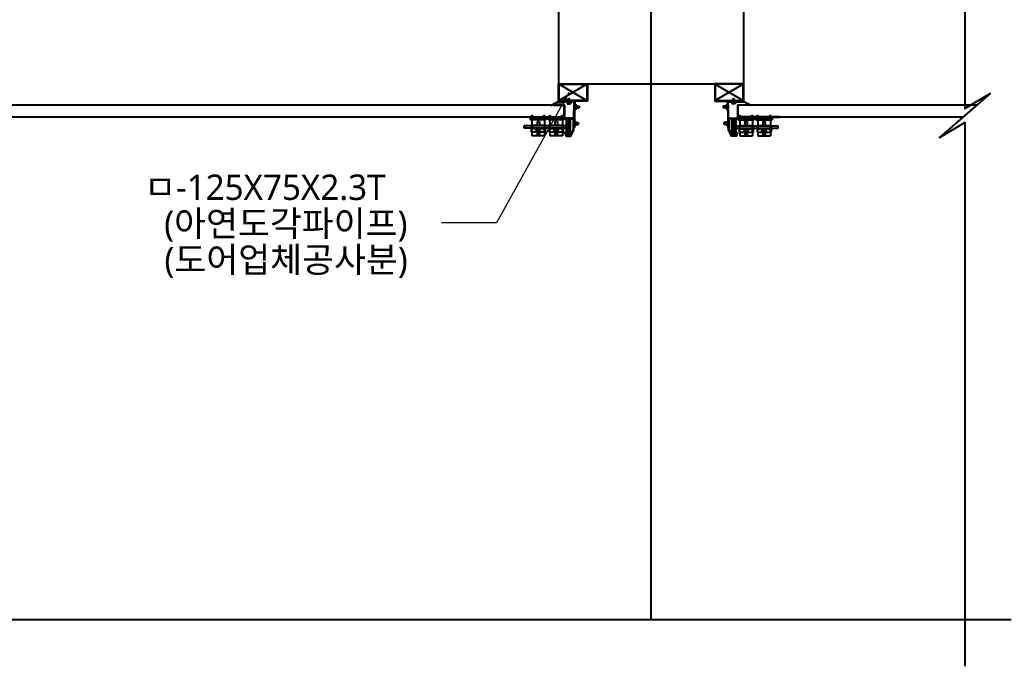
# Model space of a CAD drawing. Header units: millimetres. Extents: x 909 to 159266, y 137 to 21462.
# Drawn here: x 88622 to 92904, y 3259 to 6051 of the extents above; entities that cross this region are included whole.
import ezdxf

# ---------------------------------------------------------------- set-up
doc = ezdxf.new("R2010")
doc.units = ezdxf.units.MM
doc.header["$LTSCALE"] = 50
doc.header["$MEASUREMENT"] = 0
doc.linetypes.add('HIDDEN', pattern=[2, 1, -1])
doc.linetypes.add('지상1층 평면도$0$CEN', pattern=[62, 60, -1, 0, -1])
for name, color, linetype in [('1212', 7, 'Continuous'), ('3', 3, 'Continuous'), ('OHD Frame', 2, 'Continuous'), ('OHD Panel', 5, 'Continuous'), ('지상1층 평면도$0$A-ST-AXIS-CEN', 252, '지상1층 평면도$0$CEN'), ('지상1층 평면도$0$A-ST-COL', 2, 'Continuous')]:
    doc.layers.add(name, color=color, linetype=linetype)
doc.layers.add('건축120130$0$TEX', color=3, linetype='Continuous', lineweight=15)
doc.styles.get("Standard").update_dxf_attribs({"font": 'NanumGothicBold.ttf'})
doc.styles.add('울릉도M', font='NanumGothic.ttf')
doc.dimstyles.new('ISO-25', dxfattribs={"dimtxt": 2.5, "dimasz": 2.5, "dimexe": 1.25, "dimexo": 0.625, "dimtad": 1, "dimtxsty": 'Standard', "dimcen": 2.5, "dimadec": 0, "dimazin": 0, "dimtfac": 1, "dimtmove": 0, "dimatfit": 3, "dimfxl": 1, "dimarcsym": 0})

# ---------------------------------------------------------------- blocks, each defined once
blk = doc.blocks.new('프레임125X75X2.3T')
at = {"color": 1}
for p, q in [((187297.8, -254578.2, 0), (187368.2, -254457.8, 0)), ((187297.8, -254457.8, 0), (187368.2, -254578.2, 0))]:
    blk.add_line(p, q, dxfattribs=at)
at = {"layer": 'OHD Frame', "elevation": 0}
for points in [[(187370.5, -254455.5), (187370.5, -254580.5), (187295.5, -254580.5), (187295.5, -254455.5)], [(187368.2, -254457.8), (187368.2, -254578.2), (187297.8, -254578.2), (187297.8, -254457.8)]]:
    blk.add_lwpolyline(points, close=True, dxfattribs=at)

msp = doc.modelspace()

# ---------------------------------------------------------------- hatches: boundary and pattern name
h = msp.add_hatch(color=256)
h.dxf.hatch_style = 1
h.paths.add_polyline_path([(90948.8, 5698.4), (90963.1, 5698.4), (90963.1, 5699.4), (90948.1, 5699.4), (90948.1, 5697.7), (90919.7, 5682.6, 2.618034), (90920.2, 5681.7), (90948.1, 5696.8), (90948.1, 5695.1), (90963.1, 5695.1), (90963.1, 5696.1), (90948.8, 5696.1)])
h = msp.add_hatch(color=256)
h.dxf.hatch_style = 1
h.paths.add_polyline_path([(91748.8, 5698.4), (91734.6, 5698.4), (91734.6, 5699.4), (91749.6, 5699.4), (91749.6, 5697.7), (91778, 5682.6, -2.618034), (91777.5, 5681.7), (91749.6, 5696.8), (91749.6, 5695.1), (91734.6, 5695.1), (91734.6, 5696.1), (91748.8, 5696.1)])

# ---------------------------------------------------------------- linework, layer by layer
at = {"color": 2}
for p, q in [((90929, 5683, 0), (90929, 5681.4, 0)), ((90929, 5681.4, 0), (90973.8, 5681.4, 0)), ((90973.8, 5681.4, 0), (90973.8, 5631.4, 0)), ((90975.4, 5683, 0), (90975.4, 5629.8, 0)), ((91722.2, 5683, 0), (91722.2, 5629.8, 0)), ((91723.8, 5681.4, 0), (91723.8, 5631.4, 0)), ((91768.7, 5681.4, 0), (91723.8, 5681.4, 0)), ((91768.7, 5683, 0), (91768.7, 5681.4, 0)), ((90795.1, 5631.4, 0), (90973.8, 5631.4, 0)), ((91902.6, 5631.4, 0), (91723.8, 5631.4, 0))]:
    msp.add_line(p, q, dxfattribs=at)
at = {"color": 4}
for p, q in [((90826.7, 5629.8, 0), (90826.7, 5618.3, 0)), ((90896, 5627.6, 0), (90826.7, 5627.6, 0)), ((90843.2, 5618.3, 0), (90826.7, 5618.3, 0)), ((90833.5, 5618.3, 0), (90833.5, 5594.9, 0)), ((90843.2, 5618.3, 0), (90843.2, 5627.6, 0)), ((90844.4, 5626, 0), (90843.2, 5626, 0)), ((90844.4, 5619.9, 0), (90843.2, 5619.9, 0)), ((90844.4, 5618.3, 0), (90844.4, 5627.6, 0)), ((90878.4, 5618.3, 0), (90844.4, 5618.3, 0)), ((90867.1, 5611.1, 0), (90856.1, 5611.1, 0)), ((90878.4, 5618.3, 0), (90878.4, 5627.6, 0)), ((90879.5, 5626, 0), (90878.4, 5626, 0)), ((90879.5, 5619.9, 0), (90878.4, 5619.9, 0)), ((90879.5, 5618.3, 0), (90879.5, 5627.6, 0)), ((90896, 5618.3, 0), (90879.5, 5618.3, 0)), ((90888.5, 5618.3, 0), (90888.5, 5594.9, 0)), ((90896, 5629.8, 0), (90896, 5618.3, 0)), ((90904.1, 5629.8, 0), (90904.1, 5618.3, 0)), ((90973.4, 5627.6, 0), (90904.1, 5627.6, 0)), ((90920.6, 5618.3, 0), (90904.1, 5618.3, 0)), ((90910.9, 5618.3, 0), (90910.9, 5594.9, 0)), ((90920.6, 5618.3, 0), (90920.6, 5627.6, 0)), ((90921.8, 5626, 0), (90920.6, 5626, 0)), ((90921.8, 5619.9, 0), (90920.6, 5619.9, 0)), ((90921.8, 5618.3, 0), (90921.8, 5627.6, 0)), ((90955.8, 5618.3, 0), (90921.8, 5618.3, 0)), ((90944.5, 5611.1, 0), (90933.5, 5611.1, 0)), ((90955.8, 5618.3, 0), (90955.8, 5627.6, 0)), ((90956.9, 5626, 0), (90955.8, 5626, 0)), ((90956.9, 5619.9, 0), (90955.8, 5619.9, 0)), ((90956.9, 5618.3, 0), (90956.9, 5627.6, 0)), ((90973.4, 5618.3, 0), (90956.9, 5618.3, 0)), ((90965.9, 5618.3, 0), (90965.9, 5594.9, 0)), ((90973.4, 5629.8, 0), (90973.4, 5618.3, 0)), ((91724.3, 5629.8, 0), (91724.3, 5618.3, 0)), ((91724.3, 5627.6, 0), (91793.6, 5627.6, 0)), ((91724.3, 5618.3, 0), (91740.8, 5618.3, 0)), ((91731.8, 5618.3, 0), (91731.8, 5594.9, 0)), ((91740.8, 5618.3, 0), (91740.8, 5627.6, 0)), ((91740.8, 5626, 0), (91741.9, 5626, 0)), ((91740.8, 5619.9, 0), (91741.9, 5619.9, 0)), ((91741.9, 5618.3, 0), (91741.9, 5627.6, 0)), ((91741.9, 5618.3, 0), (91775.9, 5618.3, 0)), ((91753.2, 5611.1, 0), (91764.2, 5611.1, 0)), ((91775.9, 5618.3, 0), (91775.9, 5627.6, 0)), ((91775.9, 5626, 0), (91777.1, 5626, 0)), ((91775.9, 5619.9, 0), (91777.1, 5619.9, 0)), ((91777.1, 5618.3, 0), (91777.1, 5627.6, 0)), ((91777.1, 5618.3, 0), (91793.6, 5618.3, 0)), ((91786.8, 5618.3, 0), (91786.8, 5594.9, 0)), ((91793.6, 5629.8, 0), (91793.6, 5618.3, 0)), ((91801.7, 5629.8, 0), (91801.7, 5618.3, 0)), ((91801.7, 5627.6, 0), (91871, 5627.6, 0)), ((91801.7, 5618.3, 0), (91818.2, 5618.3, 0)), ((91809.2, 5618.3, 0), (91809.2, 5594.9, 0)), ((91818.2, 5618.3, 0), (91818.2, 5627.6, 0)), ((91818.2, 5626, 0), (91819.3, 5626, 0)), ((91818.2, 5619.9, 0), (91819.3, 5619.9, 0)), ((91819.3, 5618.3, 0), (91819.3, 5627.6, 0)), ((91819.3, 5618.3, 0), (91853.3, 5618.3, 0)), ((91830.6, 5611.1, 0), (91841.6, 5611.1, 0)), ((91853.3, 5618.3, 0), (91853.3, 5627.6, 0)), ((91853.3, 5626, 0), (91854.5, 5626, 0)), ((91853.3, 5619.9, 0), (91854.5, 5619.9, 0)), ((91854.5, 5618.3, 0), (91854.5, 5627.6, 0)), ((91854.5, 5618.3, 0), (91871, 5618.3, 0)), ((91864.2, 5618.3, 0), (91864.2, 5594.9, 0)), ((91871, 5629.8, 0), (91871, 5618.3, 0)), ((90831.1, 5594.9, 0), (90831.1, 5580.4, 0)), ((90891.6, 5594.9, 0), (90891.6, 5580.4, 0)), ((90908.5, 5594.9, 0), (90908.5, 5580.4, 0)), ((90969, 5594.9, 0), (90969, 5580.4, 0)), ((91728.7, 5594.9, 0), (91728.7, 5580.4, 0)), ((91789.2, 5594.9, 0), (91789.2, 5580.4, 0)), ((91806.1, 5594.9, 0), (91806.1, 5580.4, 0)), ((91866.6, 5594.9, 0), (91866.6, 5580.4, 0)), ((90833.5, 5564.9, 0), (90833.5, 5549.8, 0)), ((90888.5, 5549.8, 0), (90833.5, 5549.8, 0)), ((90888.5, 5564.9, 0), (90888.5, 5549.8, 0)), ((90910.9, 5564.9, 0), (90910.9, 5549.8, 0)), ((90965.9, 5549.8, 0), (90910.9, 5549.8, 0)), ((90965.9, 5564.9, 0), (90965.9, 5549.8, 0)), ((91731.8, 5564.9, 0), (91731.8, 5549.8, 0)), ((91731.8, 5549.8, 0), (91786.8, 5549.8, 0)), ((91786.8, 5564.9, 0), (91786.8, 5549.8, 0)), ((91809.2, 5564.9, 0), (91809.2, 5549.8, 0)), ((91809.2, 5549.8, 0), (91864.2, 5549.8, 0)), ((91864.2, 5564.9, 0), (91864.2, 5549.8, 0))]:
    msp.add_line(p, q, dxfattribs=at)
at = {"color": 3}
for p, q in [((90831.1, 5593.1, 0), (90800.5, 5593.1, 0)), ((90800.5, 5582.1, 0), (90800.5, 5593.1, 0)), ((90831.1, 5582.1, 0), (90800.5, 5582.1, 0)), ((90908.5, 5593.1, 0), (90891.6, 5593.1, 0)), ((90908.5, 5582.1, 0), (90891.6, 5582.1, 0)), ((90982.5, 5593.1, 0), (90969, 5593.1, 0)), ((90982.5, 5582.1, 0), (90969, 5582.1, 0)), ((91715.2, 5593.1, 0), (91728.7, 5593.1, 0)), ((91715.2, 5582.1, 0), (91728.7, 5582.1, 0)), ((91789.2, 5593.1, 0), (91806.1, 5593.1, 0)), ((91789.2, 5582.1, 0), (91806.1, 5582.1, 0)), ((91866.6, 5593.1, 0), (91897.2, 5593.1, 0)), ((91866.6, 5582.1, 0), (91897.2, 5582.1, 0)), ((91897.2, 5582.1, 0), (91897.2, 5593.1, 0))]:
    msp.add_line(p, q, dxfattribs=at)
at = {"color": 1, "linetype": 'HIDDEN', "ltscale": 3}
for p, q in [((90891.6, 5593.1, 0), (90831.1, 5593.1, 0)), ((90891.6, 5582.1, 0), (90831.1, 5582.1, 0)), ((90969, 5593.1, 0), (90908.5, 5593.1, 0)), ((90969, 5582.1, 0), (90908.5, 5582.1, 0)), ((91728.7, 5593.1, 0), (91789.2, 5593.1, 0)), ((91728.7, 5582.1, 0), (91789.2, 5582.1, 0)), ((91806.1, 5593.1, 0), (91866.6, 5593.1, 0)), ((91806.1, 5582.1, 0), (91866.6, 5582.1, 0))]:
    msp.add_line(p, q, dxfattribs=at)
at = {"color": 8, "linetype": 'HIDDEN', "ltscale": 3}
for p, q in [((90833.5, 5564.9, 0), (90833.5, 5594.9, 0)), ((90888.5, 5564.9, 0), (90888.5, 5594.9, 0)), ((90910.9, 5564.9, 0), (90910.9, 5594.9, 0)), ((90965.9, 5564.9, 0), (90965.9, 5594.9, 0)), ((91731.8, 5564.9, 0), (91731.8, 5594.9, 0)), ((91786.8, 5564.9, 0), (91786.8, 5594.9, 0)), ((91809.2, 5564.9, 0), (91809.2, 5594.9, 0)), ((91864.2, 5564.9, 0), (91864.2, 5594.9, 0))]:
    msp.add_line(p, q, dxfattribs=at)
at = {"color": 2, "elevation": 0}
for points in [[(92703.7, 8016.2), (92703.7, 5668.2), (92813.7, 5732.9), (92593.8, 5542.1), (92703.7, 5606.7), (92703.7, 3258.7)], [(92903.7, 3458.7), (85882.6, 3458.7), (85947.2, 3348.8), (85756.5, 3568.6), (85821.1, 3458.7), (78800, 3458.7)]]:
    msp.add_lwpolyline(points, dxfattribs=at)
at = {"elevation": 0}
for points in [[(90948.1, 5697.7), (90919.7, 5682.6, 2.618034), (90920.2, 5681.7), (90948.1, 5696.8), (90948.1, 5695.1), (90963.1, 5695.1), (90963.1, 5696.1), (90948.8, 5696.1), (90948.8, 5698.4), (90963.1, 5698.4), (90963.1, 5699.4), (90948.1, 5699.4)], [(91749.6, 5697.7), (91778, 5682.6, -2.618034), (91777.5, 5681.7), (91749.6, 5696.8), (91749.6, 5695.1), (91734.6, 5695.1), (91734.6, 5696.1), (91748.8, 5696.1), (91748.8, 5698.4), (91734.6, 5698.4), (91734.6, 5699.4), (91749.6, 5699.4)]]:
    msp.add_lwpolyline(points, format="xyb", close=True, dxfattribs=at)
at = {"color": 2, "elevation": 0}
for points in [[(91018.8, 5695.6), (91018.8, 5663.4), (91016.5, 5663.4), (91016.5, 5695.6, 0.414214), (91016, 5696.1), (90948.8, 5696.1), (90948.8, 5698.4), (91016, 5698.4, -0.414214)], [(91678.8, 5695.6), (91678.8, 5663.4), (91681.1, 5663.4), (91681.1, 5695.6, -0.414214), (91681.6, 5696.1), (91748.8, 5696.1), (91748.8, 5698.4), (91681.6, 5698.4, 0.414214)]]:
    msp.add_lwpolyline(points, format="xyb", close=True, dxfattribs=at)
for points in [[(91021.1, 5663.4, -0.188811), (91020.4, 5661.5), (91017.6, 5658.5, 0.188811), (91017.4, 5658.1), (91017.4, 5585.2), (91015.1, 5585.2), (91015.1, 5659, -0.188811), (91015.3, 5659.4), (91018.7, 5663.1, 0.188811), (91018.8, 5663.4), (91018.8, 5685.2), (91021.1, 5685.2), (91021.1, 5663.2)], [(91676.5, 5663.4, 0.188811), (91677.3, 5661.5), (91680.1, 5658.5, -0.188811), (91680.2, 5658.1), (91680.2, 5585.2), (91682.5, 5585.2), (91682.5, 5659, 0.188811), (91682.4, 5659.4), (91679, 5663.1, -0.188811), (91678.8, 5663.4), (91678.8, 5685.2), (91676.5, 5685.2), (91676.5, 5663.2)]]:
    msp.add_lwpolyline(points, format="xyb", dxfattribs=at)
for points in [[(90983.1, 5549.8), (90977.4, 5562.8), (90975.3, 5561.9), (90981.6, 5547.5), (91001.6, 5547.5), (91015.1, 5576), (91015.1, 5626), (90975.1, 5626), (90975.1, 5623.7), (91012.8, 5623.7), (91012.8, 5576.5), (91000.1, 5549.8)], [(91714.6, 5549.8), (91720.3, 5562.8), (91722.4, 5561.9), (91716.1, 5547.5), (91696.1, 5547.5), (91682.5, 5576), (91682.5, 5626), (91722.5, 5626), (91722.5, 5623.7), (91684.8, 5623.7), (91684.8, 5576.5), (91697.6, 5549.8)]]:
    msp.add_lwpolyline(points, close=True, dxfattribs=at)
at = {"color": 3, "elevation": 0}
for points in [[(91000.5, 5560.9), (91000.5, 5614.4, 0.414214), (90991.5, 5623.4), (90991.5, 5623.4, 0.414214), (90982.5, 5614.4), (90982.5, 5560.9, 0.414214), (90991.5, 5551.9), (90991.5, 5551.9, 0.414214)], [(91697.2, 5560.9), (91697.2, 5614.4, -0.414214), (91706.2, 5623.4), (91706.2, 5623.4, -0.414214), (91715.2, 5614.4), (91715.2, 5560.9, -0.414214), (91706.2, 5551.9), (91706.2, 5551.9, -0.414214)]]:
    msp.add_lwpolyline(points, format="xyb", close=True, dxfattribs=at)
at = {"layer": '1212', "color": 3}
for p, q in [((90984.1, 5696.1, 0), (90984.1, 5693.7, 0)), ((90989.5, 5708.3, 0), (90993.1, 5711.9, 0)), ((90989.5, 5701.7, 0), (90989.5, 5708.3, 0)), ((90993, 5701.7, 0), (90989.5, 5705.5, 0)), ((90990, 5701.7, 0), (90989.5, 5702.3, 0)), ((90989.5, 5698.4, 0), (90989.5, 5699.4, 0)), ((90996, 5701.7, 0), (90989.7, 5708.5, 0)), ((90996.6, 5704.3, 0), (90991.3, 5710.1, 0)), ((90993, 5698.5, 0), (90992.2, 5699.4, 0)), ((90996.6, 5708.3, 0), (90993.1, 5711.9, 0)), ((90996, 5698.4, 0), (90995.1, 5699.4, 0)), ((90996.6, 5701.7, 0), (90996.6, 5708.3, 0)), ((90996.6, 5698.4, 0), (90996.6, 5699.4, 0)), ((91002, 5696.1, 0), (91002, 5693.7, 0)), ((91695.6, 5696.1, 0), (91695.6, 5693.7, 0)), ((91701.1, 5708.3, 0), (91704.6, 5711.9, 0)), ((91701.1, 5704.3, 0), (91706.4, 5710.1, 0)), ((91701.1, 5701.7, 0), (91701.1, 5708.3, 0)), ((91701.1, 5698.4, 0), (91701.1, 5699.4, 0)), ((91701.6, 5698.4, 0), (91702.6, 5699.4, 0)), ((91701.7, 5701.7, 0), (91707.9, 5708.5, 0)), ((91708.2, 5708.3, 0), (91704.6, 5711.9, 0)), ((91704.7, 5701.7, 0), (91708.2, 5705.5, 0)), ((91704.7, 5698.5, 0), (91705.5, 5699.4, 0)), ((91707.6, 5701.7, 0), (91708.2, 5702.3, 0)), ((91708.2, 5701.7, 0), (91708.2, 5708.3, 0)), ((91708.2, 5698.4, 0), (91708.2, 5699.4, 0)), ((91713.6, 5696.1, 0), (91713.6, 5693.7, 0)), ((90984.1, 5693.7, 0), (91002, 5693.7, 0)), ((90985.9, 5693.7, 0), (90985.9, 5688.2, 0)), ((90985.9, 5688.2, 0), (91000.2, 5688.2, 0)), ((90989.7, 5693.7, 0), (90989.7, 5688.2, 0)), ((90996.4, 5693.7, 0), (90996.4, 5688.2, 0)), ((91000.2, 5693.7, 0), (91000.2, 5688.2, 0)), ((91021.1, 5681.7, 0), (91021.1, 5666.7, 0)), ((91021.1, 5681.5, 0), (91021.1, 5667, 0)), ((91023.1, 5681.7, 0), (91023.1, 5666.7, 0)), ((91028.1, 5681.5, 0), (91023.1, 5681.5, 0)), ((91028.1, 5677.8, 0), (91023.1, 5677.8, 0)), ((91028.1, 5670.6, 0), (91023.1, 5670.6, 0)), ((91023.1, 5667, 0), (91028.1, 5667, 0)), ((91028.1, 5667, 0), (91028.1, 5681.5, 0)), ((91028.1, 5678.2, 0), (91037.9, 5678.2, 0)), ((91028.1, 5672.4, 0), (91028.5, 5670.2, 0)), ((91028.1, 5670.2, 0), (91037.9, 5670.2, 0)), ((91028.9, 5678.2, 0), (91030.2, 5670.2, 0)), ((91030.6, 5678.2, 0), (91032, 5670.2, 0)), ((91032.4, 5678.2, 0), (91033.7, 5670.2, 0)), ((91034.1, 5678.2, 0), (91035.4, 5670.2, 0)), ((91035.8, 5678.2, 0), (91037.2, 5670.2, 0)), ((91037.6, 5678.2, 0), (91037.9, 5676.3, 0)), ((91037.9, 5678.2, 0), (91037.9, 5670.2, 0)), ((91669.5, 5678.2, 0), (91659.8, 5678.2, 0)), ((91659.8, 5678.2, 0), (91659.8, 5670.2, 0)), ((91660.1, 5678.2, 0), (91659.8, 5676.3, 0)), ((91669.5, 5670.2, 0), (91659.8, 5670.2, 0)), ((91661.9, 5678.2, 0), (91660.5, 5670.2, 0)), ((91663.6, 5678.2, 0), (91662.2, 5670.2, 0)), ((91665.3, 5678.2, 0), (91664, 5670.2, 0)), ((91667.1, 5678.2, 0), (91665.7, 5670.2, 0)), ((91668.8, 5678.2, 0), (91667.4, 5670.2, 0)), ((91669.5, 5672.4, 0), (91669.2, 5670.2, 0)), ((91669.5, 5667, 0), (91669.5, 5681.5, 0)), ((91669.5, 5681.5, 0), (91674.5, 5681.5, 0)), ((91669.5, 5677.8, 0), (91674.5, 5677.8, 0)), ((91669.5, 5670.6, 0), (91674.5, 5670.6, 0)), ((91674.5, 5667, 0), (91669.5, 5667, 0)), ((91674.5, 5681.7, 0), (91674.5, 5666.7, 0)), ((91676.5, 5681.7, 0), (91676.5, 5666.7, 0)), ((91676.5, 5681.5, 0), (91676.5, 5667, 0)), ((91713.6, 5693.7, 0), (91695.6, 5693.7, 0)), ((91697.5, 5693.7, 0), (91697.5, 5688.2, 0)), ((91711.8, 5688.2, 0), (91697.5, 5688.2, 0)), ((91701.3, 5693.7, 0), (91701.3, 5688.2, 0)), ((91708, 5693.7, 0), (91708, 5688.2, 0)), ((91711.8, 5693.7, 0), (91711.8, 5688.2, 0)), ((90828.6, 5627.6, 0), (90828.6, 5626, 0)), ((90828.6, 5626, 0), (90841, 5626, 0)), ((90829.9, 5626, 0), (90829.9, 5622.1, 0)), ((90829.9, 5622.1, 0), (90839.7, 5622.1, 0)), ((90832.4, 5636, 0), (90834.8, 5638.5, 0)), ((90832.4, 5631.4, 0), (90832.4, 5636, 0)), ((90834.8, 5631.4, 0), (90832.4, 5634.1, 0)), ((90836.8, 5631.4, 0), (90832.5, 5636.1, 0)), ((90832.5, 5626, 0), (90832.5, 5622.1, 0)), ((90837.3, 5633.2, 0), (90833.6, 5637.2, 0)), ((90837.3, 5636, 0), (90834.8, 5638.5, 0)), ((90837.1, 5626, 0), (90837.1, 5622.1, 0)), ((90837.3, 5631.4, 0), (90837.3, 5636, 0)), ((90839.7, 5626, 0), (90839.7, 5622.1, 0)), ((90841, 5627.6, 0), (90841, 5626, 0)), ((90881.3, 5627.6, 0), (90881.3, 5626, 0)), ((90881.3, 5626, 0), (90893.7, 5626, 0)), ((90882.6, 5626, 0), (90882.6, 5622.1, 0)), ((90882.6, 5622.1, 0), (90892.5, 5622.1, 0)), ((90885.1, 5636, 0), (90887.5, 5638.5, 0)), ((90885.1, 5631.4, 0), (90885.1, 5636, 0)), ((90887.5, 5631.4, 0), (90885.1, 5634.1, 0)), ((90889.6, 5631.4, 0), (90885.2, 5636.1, 0)), ((90885.2, 5626, 0), (90885.2, 5622.1, 0)), ((90890, 5633.2, 0), (90886.3, 5637.2, 0)), ((90890, 5636, 0), (90887.5, 5638.5, 0)), ((90889.9, 5626, 0), (90889.9, 5622.1, 0)), ((90890, 5631.4, 0), (90890, 5636, 0)), ((90892.5, 5626, 0), (90892.5, 5622.1, 0)), ((90893.7, 5627.6, 0), (90893.7, 5626, 0)), ((90906, 5627.6, 0), (90906, 5626, 0)), ((90906, 5626, 0), (90918.4, 5626, 0)), ((90907.3, 5626, 0), (90907.3, 5622.1, 0)), ((90907.3, 5622.1, 0), (90917.1, 5622.1, 0)), ((90909.7, 5636, 0), (90912.2, 5638.5, 0)), ((90909.7, 5631.4, 0), (90909.7, 5636, 0)), ((90912.2, 5631.4, 0), (90909.7, 5634.1, 0)), ((90914.2, 5631.4, 0), (90909.9, 5636.1, 0)), ((90909.9, 5626, 0), (90909.9, 5622.1, 0)), ((90914.7, 5633.2, 0), (90911, 5637.2, 0)), ((90914.7, 5636, 0), (90912.2, 5638.5, 0)), ((90914.5, 5626, 0), (90914.5, 5622.1, 0)), ((90914.7, 5631.4, 0), (90914.7, 5636, 0)), ((90917.1, 5626, 0), (90917.1, 5622.1, 0)), ((90918.4, 5627.6, 0), (90918.4, 5626, 0)), ((90958.7, 5627.6, 0), (90958.7, 5626, 0)), ((90958.7, 5626, 0), (90971.1, 5626, 0)), ((90960, 5626, 0), (90960, 5622.1, 0)), ((90960, 5622.1, 0), (90969.8, 5622.1, 0)), ((90962.5, 5636, 0), (90964.9, 5638.5, 0)), ((90962.5, 5631.4, 0), (90962.5, 5636, 0)), ((90964.9, 5631.4, 0), (90962.5, 5634.1, 0)), ((90967, 5631.4, 0), (90962.6, 5636.1, 0)), ((90962.6, 5626, 0), (90962.6, 5622.1, 0)), ((90967.4, 5633.2, 0), (90963.7, 5637.2, 0)), ((90967.4, 5636, 0), (90964.9, 5638.5, 0)), ((90967.3, 5626, 0), (90967.3, 5622.1, 0)), ((90967.4, 5631.4, 0), (90967.4, 5636, 0)), ((90969.8, 5626, 0), (90969.8, 5622.1, 0)), ((90971.1, 5627.6, 0), (90971.1, 5626, 0)), ((91017.4, 5610.7, 0), (91017.4, 5595.7, 0)), ((91017.4, 5610.5, 0), (91017.4, 5596, 0)), ((91019.4, 5610.7, 0), (91019.4, 5595.7, 0)), ((91024.4, 5610.5, 0), (91019.4, 5610.5, 0)), ((91024.4, 5596, 0), (91024.4, 5610.5, 0)), ((91673.2, 5596, 0), (91673.2, 5610.5, 0)), ((91673.2, 5610.5, 0), (91678.2, 5610.5, 0)), ((91678.2, 5610.7, 0), (91678.2, 5595.7, 0)), ((91680.2, 5610.7, 0), (91680.2, 5595.7, 0)), ((91680.2, 5610.5, 0), (91680.2, 5596, 0)), ((91726.5, 5627.6, 0), (91726.5, 5626, 0)), ((91739, 5626, 0), (91726.5, 5626, 0)), ((91727.8, 5626, 0), (91727.8, 5622.1, 0)), ((91737.7, 5622.1, 0), (91727.8, 5622.1, 0)), ((91730.3, 5636, 0), (91732.8, 5638.5, 0)), ((91730.3, 5633.2, 0), (91734, 5637.2, 0)), ((91730.3, 5631.4, 0), (91730.3, 5636, 0)), ((91730.4, 5626, 0), (91730.4, 5622.1, 0)), ((91730.7, 5631.4, 0), (91735.1, 5636.1, 0)), ((91735.2, 5636, 0), (91732.8, 5638.5, 0)), ((91732.8, 5631.4, 0), (91735.2, 5634.1, 0)), ((91735.1, 5626, 0), (91735.1, 5622.1, 0)), ((91735.2, 5631.4, 0), (91735.2, 5636, 0)), ((91737.7, 5626, 0), (91737.7, 5622.1, 0)), ((91739, 5627.6, 0), (91739, 5626, 0)), ((91779.3, 5627.6, 0), (91779.3, 5626, 0)), ((91791.7, 5626, 0), (91779.3, 5626, 0)), ((91780.5, 5626, 0), (91780.5, 5622.1, 0)), ((91790.4, 5622.1, 0), (91780.5, 5622.1, 0)), ((91783, 5636, 0), (91785.5, 5638.5, 0)), ((91783, 5633.2, 0), (91786.7, 5637.2, 0)), ((91783, 5631.4, 0), (91783, 5636, 0)), ((91783.1, 5626, 0), (91783.1, 5622.1, 0)), ((91783.4, 5631.4, 0), (91787.8, 5636.1, 0)), ((91787.9, 5636, 0), (91785.5, 5638.5, 0)), ((91785.5, 5631.4, 0), (91787.9, 5634.1, 0)), ((91787.8, 5626, 0), (91787.8, 5622.1, 0)), ((91787.9, 5631.4, 0), (91787.9, 5636, 0)), ((91790.4, 5626, 0), (91790.4, 5622.1, 0)), ((91791.7, 5627.6, 0), (91791.7, 5626, 0)), ((91803.9, 5627.6, 0), (91803.9, 5626, 0)), ((91816.4, 5626, 0), (91803.9, 5626, 0)), ((91805.2, 5626, 0), (91805.2, 5622.1, 0)), ((91815.1, 5622.1, 0), (91805.2, 5622.1, 0)), ((91807.7, 5636, 0), (91810.2, 5638.5, 0)), ((91807.7, 5633.2, 0), (91811.4, 5637.2, 0)), ((91807.7, 5631.4, 0), (91807.7, 5636, 0)), ((91807.8, 5626, 0), (91807.8, 5622.1, 0)), ((91808.1, 5631.4, 0), (91812.5, 5636.1, 0)), ((91812.6, 5636, 0), (91810.2, 5638.5, 0)), ((91810.2, 5631.4, 0), (91812.6, 5634.1, 0)), ((91812.5, 5626, 0), (91812.5, 5622.1, 0)), ((91812.6, 5631.4, 0), (91812.6, 5636, 0)), ((91815.1, 5626, 0), (91815.1, 5622.1, 0)), ((91816.4, 5627.6, 0), (91816.4, 5626, 0)), ((91856.6, 5627.6, 0), (91856.6, 5626, 0)), ((91869.1, 5626, 0), (91856.6, 5626, 0)), ((91857.9, 5626, 0), (91857.9, 5622.1, 0)), ((91867.8, 5622.1, 0), (91857.9, 5622.1, 0)), ((91860.4, 5636, 0), (91862.9, 5638.5, 0)), ((91860.4, 5633.2, 0), (91864.1, 5637.2, 0)), ((91860.4, 5631.4, 0), (91860.4, 5636, 0)), ((91860.5, 5626, 0), (91860.5, 5622.1, 0)), ((91860.8, 5631.4, 0), (91865.2, 5636.1, 0)), ((91865.3, 5636, 0), (91862.9, 5638.5, 0)), ((91862.9, 5631.4, 0), (91865.3, 5634.1, 0)), ((91865.2, 5626, 0), (91865.2, 5622.1, 0)), ((91865.3, 5631.4, 0), (91865.3, 5636, 0)), ((91867.8, 5626, 0), (91867.8, 5622.1, 0)), ((91869.1, 5627.6, 0), (91869.1, 5626, 0)), ((90856.9, 5579, 0), (90851.6, 5571.1, 0)), ((90851.6, 5568.9, 0), (90851.6, 5571.1, 0)), ((90856.9, 5562.1, 0), (90851.6, 5568.9, 0)), ((90856.9, 5579, 0), (90865.8, 5579, 0)), ((90856.9, 5579, 0), (90856.9, 5576.1, 0)), ((90857.1, 5567, 0), (90857.1, 5569.1, 0)), ((90865.7, 5567, 0), (90865.7, 5569.1, 0)), ((90865.8, 5579, 0), (90871.2, 5571.1, 0)), ((90865.8, 5579, 0), (90865.8, 5576.1, 0)), ((90865.8, 5562.1, 0), (90871.2, 5568.9, 0)), ((90871.2, 5568.9, 0), (90871.2, 5571.1, 0)), ((90934.3, 5579, 0), (90929, 5571.1, 0)), ((90929, 5568.9, 0), (90929, 5571.1, 0)), ((90934.3, 5562.1, 0), (90929, 5568.9, 0)), ((90934.3, 5579, 0), (90934.3, 5576.1, 0)), ((90934.3, 5579, 0), (90943.2, 5579, 0)), ((90934.5, 5567, 0), (90934.5, 5569.1, 0)), ((90943.1, 5567, 0), (90943.1, 5569.1, 0)), ((90943.2, 5579, 0), (90948.6, 5571.1, 0)), ((90943.2, 5579, 0), (90943.2, 5576.1, 0)), ((90943.2, 5562.1, 0), (90948.6, 5568.9, 0)), ((90948.6, 5568.9, 0), (90948.6, 5571.1, 0)), ((91024.4, 5606.8, 0), (91019.4, 5606.8, 0)), ((91024.4, 5599.6, 0), (91019.4, 5599.6, 0)), ((91019.4, 5596, 0), (91024.4, 5596, 0)), ((91024.4, 5607.2, 0), (91034.2, 5607.2, 0)), ((91024.4, 5601.4, 0), (91024.8, 5599.2, 0)), ((91024.4, 5599.2, 0), (91034.2, 5599.2, 0)), ((91025.2, 5607.2, 0), (91026.5, 5599.2, 0)), ((91026.9, 5607.2, 0), (91028.3, 5599.2, 0)), ((91028.7, 5607.2, 0), (91030, 5599.2, 0)), ((91030.4, 5607.2, 0), (91031.7, 5599.2, 0)), ((91032.1, 5607.2, 0), (91033.5, 5599.2, 0)), ((91033.9, 5607.2, 0), (91034.2, 5605.3, 0)), ((91034.2, 5607.2, 0), (91034.2, 5599.2, 0)), ((91673.2, 5607.2, 0), (91663.5, 5607.2, 0)), ((91663.5, 5607.2, 0), (91663.5, 5599.2, 0)), ((91663.8, 5607.2, 0), (91663.5, 5605.3, 0)), ((91673.2, 5599.2, 0), (91663.5, 5599.2, 0)), ((91665.6, 5607.2, 0), (91664.2, 5599.2, 0)), ((91667.3, 5607.2, 0), (91665.9, 5599.2, 0)), ((91669, 5607.2, 0), (91667.7, 5599.2, 0)), ((91670.8, 5607.2, 0), (91669.4, 5599.2, 0)), ((91672.5, 5607.2, 0), (91671.1, 5599.2, 0)), ((91673.2, 5601.4, 0), (91672.9, 5599.2, 0)), ((91673.2, 5606.8, 0), (91678.2, 5606.8, 0)), ((91673.2, 5599.6, 0), (91678.2, 5599.6, 0)), ((91678.2, 5596, 0), (91673.2, 5596, 0)), ((91754.4, 5579, 0), (91749.1, 5571.1, 0)), ((91749.1, 5568.9, 0), (91749.1, 5571.1, 0)), ((91754.4, 5562.1, 0), (91749.1, 5568.9, 0)), ((91754.4, 5579, 0), (91754.4, 5576.1, 0)), ((91763.4, 5579, 0), (91754.4, 5579, 0)), ((91754.6, 5567, 0), (91754.6, 5569.1, 0)), ((91763.2, 5567, 0), (91763.2, 5569.1, 0)), ((91763.4, 5579, 0), (91768.7, 5571.1, 0)), ((91763.4, 5579, 0), (91763.4, 5576.1, 0)), ((91763.4, 5562.1, 0), (91768.7, 5568.9, 0)), ((91768.7, 5568.9, 0), (91768.7, 5571.1, 0)), ((91831.8, 5579, 0), (91826.5, 5571.1, 0)), ((91826.5, 5568.9, 0), (91826.5, 5571.1, 0)), ((91831.8, 5562.1, 0), (91826.5, 5568.9, 0)), ((91840.8, 5579, 0), (91831.8, 5579, 0)), ((91831.8, 5579, 0), (91831.8, 5576.1, 0)), ((91832, 5567, 0), (91832, 5569.1, 0)), ((91840.6, 5567, 0), (91840.6, 5569.1, 0)), ((91840.8, 5579, 0), (91846.1, 5571.1, 0)), ((91840.8, 5579, 0), (91840.8, 5576.1, 0)), ((91840.8, 5562.1, 0), (91846.1, 5568.9, 0)), ((91846.1, 5568.9, 0), (91846.1, 5571.1, 0)), ((90856.9, 5562.1, 0), (90865.8, 5562.1, 0)), ((90934.3, 5562.1, 0), (90943.2, 5562.1, 0)), ((91763.4, 5562.1, 0), (91754.4, 5562.1, 0)), ((91840.8, 5562.1, 0), (91831.8, 5562.1, 0))]:
    msp.add_line(p, q, dxfattribs=at)
at = {"layer": '1212', "color": 2}
for p, q in [((90975.4, 5683, 0), (90929, 5683, 0)), ((91722.2, 5683, 0), (91768.7, 5683, 0)), ((90795.1, 5629.8, 0), (90795.1, 5631.4, 0)), ((90975.4, 5629.8, 0), (90795.1, 5629.8, 0)), ((91722.2, 5629.8, 0), (91902.6, 5629.8, 0)), ((91902.6, 5629.8, 0), (91902.6, 5631.4, 0))]:
    msp.add_line(p, q, dxfattribs=at)
at = {"layer": '1212', "color": 4}
for p, q in [((90896, 5627.6, 0), (90826.7, 5627.6, 0)), ((90856.1, 5611.1, 0), (90856.1, 5594.9, 0)), ((90867.1, 5611.1, 0), (90867.1, 5594.9, 0)), ((90973.4, 5627.6, 0), (90904.1, 5627.6, 0)), ((90933.5, 5611.1, 0), (90933.5, 5594.9, 0)), ((90944.5, 5611.1, 0), (90944.5, 5594.9, 0)), ((91724.3, 5627.6, 0), (91793.6, 5627.6, 0)), ((91753.2, 5611.1, 0), (91753.2, 5594.9, 0)), ((91764.2, 5611.1, 0), (91764.2, 5594.9, 0)), ((91801.7, 5627.6, 0), (91871, 5627.6, 0)), ((91830.6, 5611.1, 0), (91830.6, 5594.9, 0)), ((91841.6, 5611.1, 0), (91841.6, 5594.9, 0)), ((90891.6, 5594.9, 0), (90831.1, 5594.9, 0)), ((90891.6, 5580.4, 0), (90831.1, 5580.4, 0)), ((90831.1, 5580.4, 0), (90831.1, 5564.9, 0)), ((90891.6, 5580.4, 0), (90891.6, 5564.9, 0)), ((90969, 5594.9, 0), (90908.5, 5594.9, 0)), ((90969, 5580.4, 0), (90908.5, 5580.4, 0)), ((90908.5, 5580.4, 0), (90908.5, 5564.9, 0)), ((90969, 5580.4, 0), (90969, 5564.9, 0)), ((91728.7, 5594.9, 0), (91789.2, 5594.9, 0)), ((91728.7, 5580.4, 0), (91789.2, 5580.4, 0)), ((91728.7, 5580.4, 0), (91728.7, 5564.9, 0)), ((91789.2, 5580.4, 0), (91789.2, 5564.9, 0)), ((91806.1, 5594.9, 0), (91866.6, 5594.9, 0)), ((91806.1, 5580.4, 0), (91866.6, 5580.4, 0)), ((91806.1, 5580.4, 0), (91806.1, 5564.9, 0)), ((91866.6, 5580.4, 0), (91866.6, 5564.9, 0)), ((90854.7, 5564.9, 0), (90831.1, 5564.9, 0)), ((90856.1, 5563.2, 0), (90856.1, 5553.3, 0)), ((90867.1, 5553.3, 0), (90856.1, 5553.3, 0)), ((90867.1, 5563.6, 0), (90867.1, 5553.3, 0)), ((90891.6, 5564.9, 0), (90868.1, 5564.9, 0)), ((90932.1, 5564.9, 0), (90908.5, 5564.9, 0)), ((90933.5, 5563.2, 0), (90933.5, 5553.3, 0)), ((90944.5, 5553.3, 0), (90933.5, 5553.3, 0)), ((90944.5, 5563.6, 0), (90944.5, 5553.3, 0)), ((90969, 5564.9, 0), (90945.5, 5564.9, 0)), ((91728.7, 5564.9, 0), (91752.2, 5564.9, 0)), ((91753.2, 5563.6, 0), (91753.2, 5553.3, 0)), ((91753.2, 5553.3, 0), (91764.2, 5553.3, 0)), ((91764.2, 5563.2, 0), (91764.2, 5553.3, 0)), ((91765.6, 5564.9, 0), (91789.2, 5564.9, 0)), ((91806.1, 5564.9, 0), (91829.6, 5564.9, 0)), ((91830.6, 5563.6, 0), (91830.6, 5553.3, 0)), ((91830.6, 5553.3, 0), (91841.6, 5553.3, 0)), ((91841.6, 5563.2, 0), (91841.6, 5553.3, 0)), ((91843, 5564.9, 0), (91866.6, 5564.9, 0))]:
    msp.add_line(p, q, dxfattribs=at)
at = {"layer": '1212', "linetype": 'HIDDEN', "ltscale": 10}
for p, q in [((90828.6, 5626, 0), (90826.7, 5626, 0)), ((90843.2, 5619.9, 0), (90826.7, 5619.9, 0)), ((90843.2, 5626, 0), (90841, 5626, 0)), ((90878.4, 5626, 0), (90844.4, 5626, 0)), ((90878.4, 5619.9, 0), (90844.4, 5619.9, 0)), ((90879.5, 5626, 0), (90881.3, 5626, 0)), ((90879.5, 5619.9, 0), (90896, 5619.9, 0)), ((90893.7, 5626, 0), (90896, 5626, 0)), ((90906, 5626, 0), (90904.1, 5626, 0)), ((90920.6, 5619.9, 0), (90904.1, 5619.9, 0)), ((90920.6, 5626, 0), (90918.4, 5626, 0)), ((90955.8, 5626, 0), (90921.8, 5626, 0)), ((90955.8, 5619.9, 0), (90921.8, 5619.9, 0)), ((90956.9, 5626, 0), (90958.7, 5626, 0)), ((90956.9, 5619.9, 0), (90973.4, 5619.9, 0)), ((90971.1, 5626, 0), (90973.4, 5626, 0)), ((91726.5, 5626, 0), (91724.3, 5626, 0)), ((91740.8, 5619.9, 0), (91724.3, 5619.9, 0)), ((91740.8, 5626, 0), (91739, 5626, 0)), ((91741.9, 5626, 0), (91775.9, 5626, 0)), ((91741.9, 5619.9, 0), (91775.9, 5619.9, 0)), ((91777.1, 5626, 0), (91779.3, 5626, 0)), ((91777.1, 5619.9, 0), (91793.6, 5619.9, 0)), ((91791.7, 5626, 0), (91793.6, 5626, 0)), ((91803.9, 5626, 0), (91801.7, 5626, 0)), ((91818.2, 5619.9, 0), (91801.7, 5619.9, 0)), ((91818.2, 5626, 0), (91816.4, 5626, 0)), ((91819.3, 5626, 0), (91853.3, 5626, 0)), ((91819.3, 5619.9, 0), (91853.3, 5619.9, 0)), ((91854.5, 5626, 0), (91856.6, 5626, 0)), ((91854.5, 5619.9, 0), (91871, 5619.9, 0)), ((91869.1, 5626, 0), (91871, 5626, 0))]:
    msp.add_line(p, q, dxfattribs=at)
at = {"layer": '1212'}
for p, q in [((90841, 5627.6, 0), (90828.6, 5627.6, 0)), ((90893.7, 5627.6, 0), (90881.3, 5627.6, 0)), ((90918.4, 5627.6, 0), (90906, 5627.6, 0)), ((90971.1, 5627.6, 0), (90958.7, 5627.6, 0)), ((91726.5, 5627.6, 0), (91739, 5627.6, 0)), ((91779.3, 5627.6, 0), (91791.7, 5627.6, 0)), ((91803.9, 5627.6, 0), (91816.4, 5627.6, 0)), ((91856.6, 5627.6, 0), (91869.1, 5627.6, 0))]:
    msp.add_line(p, q, dxfattribs=at)
at = {"layer": '1212', "color": 3, "elevation": 0}
for points in [[(91016.5, 5680.5), (91016.5, 5667.9)], [(91681.1, 5680.5), (91681.1, 5667.9)], [(91012.8, 5609.5), (91012.8, 5596.9)], [(91684.8, 5609.5), (91684.8, 5596.9)]]:
    msp.add_lwpolyline(points, dxfattribs=at)
at = {"layer": '1212', "color": 3}
for centre, radius, start, end in [((91035.9, 5674.2, 0), 20.3, 161.9614, 198.0386), ((91022.1, 5681.7, 0), 1, 90, 180), ((91022.1, 5666.7, 0), 1, 180, 270), ((91022.1, 5681.7, 0), 1, 0, 90), ((91022.1, 5666.7, 0), 1, 270, 0), ((91675.5, 5681.7, 0), 1, 90, 180), ((91675.5, 5666.7, 0), 1, 180, 270), ((91675.5, 5681.7, 0), 1, 0, 90), ((91675.5, 5666.7, 0), 1, 270, 0), ((91661.8, 5674.2, 0), 20.3, 341.9614, 18.0386), ((91032.2, 5603.2, 0), 20.3, 161.9614, 198.0386), ((91018.4, 5610.7, 0), 1, 90, 180), ((91018.4, 5610.7, 0), 1, 0, 90), ((91679.2, 5610.7, 0), 1, 90, 180), ((91679.2, 5610.7, 0), 1, 0, 90), ((91665.5, 5603.2, 0), 20.3, 341.9614, 18.0386), ((90820.4, 5598.6, 0), 42.9, 316.5752, 328.3002), ((90861.4, 5601.9, 0), 26.2, 260.2075, 279.7925), ((90902.4, 5598.6, 0), 42.9, 211.6998, 223.4248), ((90897.8, 5598.6, 0), 42.9, 316.5752, 328.3002), ((90938.8, 5601.9, 0), 26.2, 260.2075, 279.7925), ((90979.8, 5598.6, 0), 42.9, 211.6998, 223.4248), ((91018.4, 5595.7, 0), 1, 180, 270), ((91018.4, 5595.7, 0), 1, 270, 0), ((91679.2, 5595.7, 0), 1, 180, 270), ((91679.2, 5595.7, 0), 1, 270, 0), ((91717.9, 5598.6, 0), 42.9, 316.5752, 328.3002), ((91758.9, 5601.9, 0), 26.2, 260.2075, 279.7925), ((91799.9, 5598.6, 0), 42.9, 211.6998, 223.4248), ((91795.3, 5598.6, 0), 42.9, 316.5752, 328.3002), ((91836.3, 5601.9, 0), 26.2, 260.2075, 279.7925), ((91877.3, 5598.6, 0), 42.9, 211.6998, 223.4248)]:
    msp.add_arc(centre, radius, start, end, dxfattribs=at)
at = {"layer": '1212', "color": 3, "extrusion": (0, 0, -1)}
for centre in [(90861.4, 5569.1, 0), (90938.8, 5569.1, 0)]:
    msp.add_ellipse(centre, major_axis=(-7.39, 0), ratio=0.851726, dxfattribs=at)
at = {"layer": '1212', "color": 3}
for centre in [(91758.9, 5569.1, 0), (91836.3, 5569.1, 0)]:
    msp.add_ellipse(centre, major_axis=(7.39, 0), ratio=0.851726, dxfattribs=at)
for points, knots in [([(90857.1, 5569.1, 0), (90857.1, 5569.5, 0), (90857.1, 5569.8, 0), (90857.4, 5570.4, 0), (90857.7, 5570.8, 0), (90858.3, 5571.4, 0), (90858.7, 5571.7, 0), (90859.7, 5572.1, 0), (90860.2, 5572.3, 0), (90861.3, 5572.4, 0), (90861.9, 5572.4, 0), (90863, 5572.1, 0), (90863.5, 5571.9, 0), (90864.4, 5571.4, 0), (90864.8, 5571.1, 0), (90865.3, 5570.5, 0), (90865.5, 5570.2, 0), (90865.7, 5569.6, 0), (90865.7, 5569.4, 0), (90865.7, 5569.1, 0)], [6.283185, 6.283185, 6.283185, 6.283185, 6.643322, 6.643322, 7.003459, 7.003459, 7.363595, 7.363595, 7.723732, 7.723732, 8.083869, 8.083869, 8.444005, 8.444005, 8.804142, 8.804142, 9.164279, 9.164279, 9.424826, 9.424826, 9.424826, 9.424826]), ([(90857.1, 5567, 0), (90857.1, 5567.3, 0), (90857.1, 5567.6, 0), (90857.4, 5568.3, 0), (90857.7, 5568.6, 0), (90858.3, 5569.2, 0), (90858.7, 5569.5, 0), (90859.7, 5569.9, 0), (90860.2, 5570.1, 0), (90861.3, 5570.2, 0), (90861.9, 5570.2, 0), (90863, 5570, 0), (90863.5, 5569.8, 0), (90864.4, 5569.3, 0), (90864.8, 5569, 0), (90865.3, 5568.3, 0), (90865.5, 5568, 0), (90865.7, 5567.3, 0), (90865.7, 5567, 0), (90865.6, 5566.4, 0), (90865.5, 5566, 0), (90865.2, 5565.4, 0), (90864.9, 5565.1, 0), (90864.1, 5564.5, 0), (90863.7, 5564.2, 0), (90862.7, 5563.9, 0), (90862.1, 5563.8, 0), (90861, 5563.7, 0), (90860.4, 5563.8, 0), (90859.3, 5564.1, 0), (90858.8, 5564.4, 0), (90858.1, 5564.9, 0), (90857.8, 5565.2, 0), (90857.3, 5565.9, 0), (90857.2, 5566.2, 0), (90857.1, 5566.7, 0), (90857.1, 5566.8, 0), (90857.1, 5567, 0)], [0, 0, 0, 0, 0.360137, 0.360137, 0.720273, 0.720273, 1.08041, 1.08041, 1.440547, 1.440547, 1.800683, 1.800683, 2.16082, 2.16082, 2.520957, 2.520957, 2.881093, 2.881093, 3.24123, 3.24123, 3.601367, 3.601367, 3.961504, 3.961504, 4.32164, 4.32164, 4.681777, 4.681777, 5.041914, 5.041914, 5.40205, 5.40205, 5.762187, 5.762187, 6.122324, 6.122324, 6.283185, 6.283185, 6.283185, 6.283185]), ([(90934.5, 5569.1, 0), (90934.5, 5569.5, 0), (90934.5, 5569.8, 0), (90934.8, 5570.4, 0), (90935.1, 5570.8, 0), (90935.7, 5571.4, 0), (90936.1, 5571.7, 0), (90937, 5572.1, 0), (90937.6, 5572.3, 0), (90938.7, 5572.4, 0), (90939.3, 5572.4, 0), (90940.4, 5572.1, 0), (90940.9, 5571.9, 0), (90941.8, 5571.4, 0), (90942.2, 5571.1, 0), (90942.7, 5570.5, 0), (90942.9, 5570.2, 0), (90943, 5569.6, 0), (90943.1, 5569.4, 0), (90943.1, 5569.1, 0)], [6.283185, 6.283185, 6.283185, 6.283185, 6.643322, 6.643322, 7.003459, 7.003459, 7.363595, 7.363595, 7.723732, 7.723732, 8.083869, 8.083869, 8.444005, 8.444005, 8.804142, 8.804142, 9.164279, 9.164279, 9.424826, 9.424826, 9.424826, 9.424826]), ([(90934.5, 5567, 0), (90934.5, 5567.3, 0), (90934.5, 5567.6, 0), (90934.8, 5568.3, 0), (90935.1, 5568.6, 0), (90935.7, 5569.2, 0), (90936.1, 5569.5, 0), (90937, 5569.9, 0), (90937.6, 5570.1, 0), (90938.7, 5570.2, 0), (90939.3, 5570.2, 0), (90940.4, 5570, 0), (90940.9, 5569.8, 0), (90941.8, 5569.3, 0), (90942.2, 5569, 0), (90942.7, 5568.3, 0), (90942.9, 5568, 0), (90943.1, 5567.3, 0), (90943.1, 5567, 0), (90943, 5566.4, 0), (90942.9, 5566, 0), (90942.5, 5565.4, 0), (90942.3, 5565.1, 0), (90941.5, 5564.5, 0), (90941.1, 5564.2, 0), (90940.1, 5563.9, 0), (90939.5, 5563.8, 0), (90938.4, 5563.7, 0), (90937.8, 5563.8, 0), (90936.7, 5564.1, 0), (90936.2, 5564.4, 0), (90935.5, 5564.9, 0), (90935.1, 5565.2, 0), (90934.7, 5565.9, 0), (90934.6, 5566.2, 0), (90934.5, 5566.7, 0), (90934.5, 5566.8, 0), (90934.5, 5567, 0)], [0, 0, 0, 0, 0.360137, 0.360137, 0.720273, 0.720273, 1.08041, 1.08041, 1.440547, 1.440547, 1.800683, 1.800683, 2.16082, 2.16082, 2.520957, 2.520957, 2.881093, 2.881093, 3.24123, 3.24123, 3.601367, 3.601367, 3.961504, 3.961504, 4.32164, 4.32164, 4.681777, 4.681777, 5.041914, 5.041914, 5.40205, 5.40205, 5.762187, 5.762187, 6.122324, 6.122324, 6.283185, 6.283185, 6.283185, 6.283185]), ([(91763.2, 5569.1, 0), (91763.2, 5569.5, 0), (91763.1, 5569.8, 0), (91762.9, 5570.4, 0), (91762.6, 5570.8, 0), (91762, 5571.4, 0), (91761.6, 5571.7, 0), (91760.6, 5572.1, 0), (91760.1, 5572.3, 0), (91759, 5572.4, 0), (91758.4, 5572.4, 0), (91757.3, 5572.1, 0), (91756.8, 5571.9, 0), (91755.9, 5571.4, 0), (91755.5, 5571.1, 0), (91755, 5570.5, 0), (91754.8, 5570.2, 0), (91754.6, 5569.6, 0), (91754.6, 5569.4, 0), (91754.6, 5569.1, 0)], [6.283185, 6.283185, 6.283185, 6.283185, 6.643322, 6.643322, 7.003459, 7.003459, 7.363595, 7.363595, 7.723732, 7.723732, 8.083869, 8.083869, 8.444005, 8.444005, 8.804142, 8.804142, 9.164279, 9.164279, 9.424826, 9.424826, 9.424826, 9.424826]), ([(91763.2, 5567, 0), (91763.2, 5567.3, 0), (91763.1, 5567.6, 0), (91762.9, 5568.3, 0), (91762.6, 5568.6, 0), (91762, 5569.2, 0), (91761.6, 5569.5, 0), (91760.6, 5569.9, 0), (91760.1, 5570.1, 0), (91759, 5570.2, 0), (91758.4, 5570.2, 0), (91757.3, 5570, 0), (91756.8, 5569.8, 0), (91755.9, 5569.3, 0), (91755.5, 5569, 0), (91755, 5568.3, 0), (91754.8, 5568, 0), (91754.6, 5567.3, 0), (91754.6, 5567, 0), (91754.7, 5566.4, 0), (91754.8, 5566, 0), (91755.1, 5565.4, 0), (91755.4, 5565.1, 0), (91756.1, 5564.5, 0), (91756.6, 5564.2, 0), (91757.6, 5563.9, 0), (91758.2, 5563.8, 0), (91759.3, 5563.7, 0), (91759.9, 5563.8, 0), (91761, 5564.1, 0), (91761.4, 5564.4, 0), (91762.2, 5564.9, 0), (91762.5, 5565.2, 0), (91763, 5565.9, 0), (91763.1, 5566.2, 0), (91763.2, 5566.7, 0), (91763.2, 5566.8, 0), (91763.2, 5567, 0)], [0, 0, 0, 0, 0.360137, 0.360137, 0.720273, 0.720273, 1.08041, 1.08041, 1.440547, 1.440547, 1.800683, 1.800683, 2.16082, 2.16082, 2.520957, 2.520957, 2.881093, 2.881093, 3.24123, 3.24123, 3.601367, 3.601367, 3.961504, 3.961504, 4.32164, 4.32164, 4.681777, 4.681777, 5.041914, 5.041914, 5.40205, 5.40205, 5.762187, 5.762187, 6.122324, 6.122324, 6.283185, 6.283185, 6.283185, 6.283185]), ([(91840.6, 5569.1, 0), (91840.6, 5569.5, 0), (91840.5, 5569.8, 0), (91840.2, 5570.4, 0), (91840, 5570.8, 0), (91839.4, 5571.4, 0), (91839, 5571.7, 0), (91838, 5572.1, 0), (91837.5, 5572.3, 0), (91836.4, 5572.4, 0), (91835.8, 5572.4, 0), (91834.7, 5572.1, 0), (91834.2, 5571.9, 0), (91833.3, 5571.4, 0), (91832.9, 5571.1, 0), (91832.4, 5570.5, 0), (91832.2, 5570.2, 0), (91832, 5569.6, 0), (91832, 5569.4, 0), (91832, 5569.1, 0)], [6.283185, 6.283185, 6.283185, 6.283185, 6.643322, 6.643322, 7.003459, 7.003459, 7.363595, 7.363595, 7.723732, 7.723732, 8.083869, 8.083869, 8.444005, 8.444005, 8.804142, 8.804142, 9.164279, 9.164279, 9.424826, 9.424826, 9.424826, 9.424826]), ([(91840.6, 5567, 0), (91840.6, 5567.3, 0), (91840.5, 5567.6, 0), (91840.2, 5568.3, 0), (91840, 5568.6, 0), (91839.4, 5569.2, 0), (91839, 5569.5, 0), (91838, 5569.9, 0), (91837.5, 5570.1, 0), (91836.4, 5570.2, 0), (91835.8, 5570.2, 0), (91834.7, 5570, 0), (91834.2, 5569.8, 0), (91833.3, 5569.3, 0), (91832.9, 5569, 0), (91832.4, 5568.3, 0), (91832.2, 5568, 0), (91832, 5567.3, 0), (91832, 5567, 0), (91832, 5566.4, 0), (91832.2, 5566, 0), (91832.5, 5565.4, 0), (91832.8, 5565.1, 0), (91833.5, 5564.5, 0), (91834, 5564.2, 0), (91835, 5563.9, 0), (91835.6, 5563.8, 0), (91836.7, 5563.7, 0), (91837.3, 5563.8, 0), (91838.4, 5564.1, 0), (91838.8, 5564.4, 0), (91839.6, 5564.9, 0), (91839.9, 5565.2, 0), (91840.4, 5565.9, 0), (91840.5, 5566.2, 0), (91840.6, 5566.7, 0), (91840.6, 5566.8, 0), (91840.6, 5567, 0)], [0, 0, 0, 0, 0.360137, 0.360137, 0.720273, 0.720273, 1.08041, 1.08041, 1.440547, 1.440547, 1.800683, 1.800683, 2.16082, 2.16082, 2.520957, 2.520957, 2.881093, 2.881093, 3.24123, 3.24123, 3.601367, 3.601367, 3.961504, 3.961504, 4.32164, 4.32164, 4.681777, 4.681777, 5.041914, 5.041914, 5.40205, 5.40205, 5.762187, 5.762187, 6.122324, 6.122324, 6.283185, 6.283185, 6.283185, 6.283185])]:
    msp.add_open_spline(points, degree=3, knots=knots, dxfattribs=at)
at = {"layer": '3', "color": 8}
for p, q in [((90985, 5557.5, 0), (90985, 5617.8, 0)), ((90988, 5556, 0), (90988, 5619.3, 0)), ((90989.9, 5555.4, 0), (90989.9, 5619.9, 0)), ((90993, 5555.4, 0), (90993, 5619.9, 0)), ((90995, 5556, 0), (90995, 5619.3, 0)), ((90998, 5557.5, 0), (90998, 5617.8, 0)), ((91699.7, 5557.5, 0), (91699.7, 5617.8, 0)), ((91702.7, 5556, 0), (91702.7, 5619.3, 0)), ((91704.7, 5555.4, 0), (91704.7, 5619.9, 0)), ((91707.8, 5555.4, 0), (91707.8, 5619.9, 0)), ((91709.7, 5556, 0), (91709.7, 5619.3, 0)), ((91712.7, 5557.5, 0), (91712.7, 5617.8, 0))]:
    msp.add_line(p, q, dxfattribs=at)
at = {"layer": 'OHD Panel', "elevation": 0}
msp.add_lwpolyline([(90973.8, 5681.4), (80723.8, 5681.4), (80723.8, 5631.4), (90973.8, 5631.4)], close=True, dxfattribs=at)
msp.add_lwpolyline([(92754.4, 5681.4), (91723.8, 5681.4), (91723.8, 5631.4), (92696.8, 5631.4)], dxfattribs=at)
at = {"layer": '지상1층 평면도$0$A-ST-AXIS-CEN', "color": 1}
msp.add_line((91348.8, 3458.7, 0), (91348.8, 7816.2, 0), dxfattribs=at)
at = {"layer": '지상1층 평면도$0$A-ST-COL', "elevation": 0}
msp.add_lwpolyline([(90948.8, 5774.4), (91748.8, 5774.4), (91748.8, 6874.4), (90948.8, 6874.4)], close=True, dxfattribs=at)

# ---------------------------------------------------------------- block references
at = {"rotation": 270}
msp.add_blockref('프레임125X75X2.3T', (345529.3, 193069.9, 0), dxfattribs=at)
at = {"xscale": -1, "rotation": 89.99999999999993}
msp.add_blockref('프레임125X75X2.3T', (-162831.7, 193069.9, 0), dxfattribs=at)

# ---------------------------------------------------------------- texts
at = {"layer": '건축120130$0$TEX', "style": '울릉도M'}
for s, height, p in [('ㅁ-125X75X2.3T', 109.843, (89159.5, 5272.7, 0)), ('(아연도각파이프)', 109.84, (89246, 5116.2, 0)), ('(도어업체공사분)', 109.84, (89247.2, 4959.8, 0))]:
    msp.add_text(s, height=height, dxfattribs=at).set_placement(p)

# ---------------------------------------------------------------- leaders
msp.add_leader([(90993.9, 5736.9, 0), (90680.6, 5173.9, 0), (90443, 5173.9, 0)], dimstyle='ISO-25', override={"dimasz": 50, "dimtad": 0, "dimclrd": 1, "dimlwd": 9})

doc.saveas('drawing.dxf')
